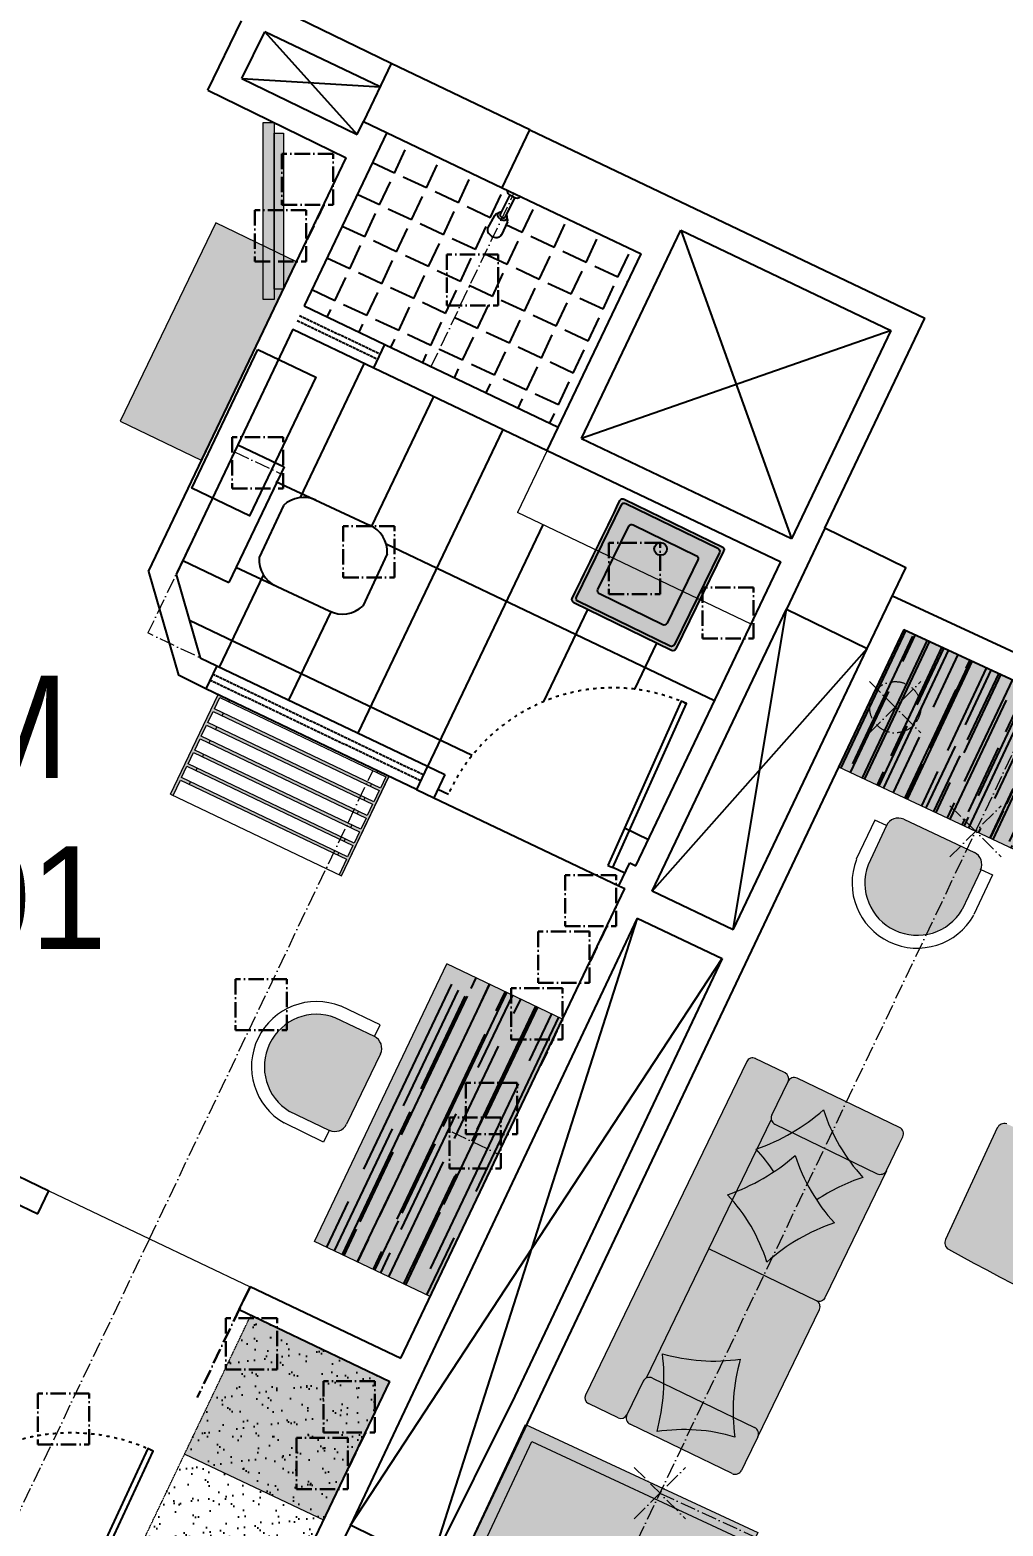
# Model space of a CAD drawing. Header units: millimetres. Extents: x -16811 to 32579, y 147992 to 176118.
# Drawn here: x 3968 to 7766, y 164401 to 170241 of the extents above; entities that cross this region are included whole.
import ezdxf

# ---------------------------------------------------------------- set-up
doc = ezdxf.new("R2010")
doc.units = ezdxf.units.MM
doc.header["$MEASUREMENT"] = 0
doc.header["$PDMODE"] = 3
doc.header["$PDSIZE"] = 100
for name, pattern in [('ACAD_ISO02W100', [15, 12, -3]), ('ACAD_ISO03W100', [30, 12, -18]), ('ACAD_ISO10W100', [18, 12, -3, 0, -3]), ('HIDDEN2', [0.14, 0.1, -0.04])]:
    doc.linetypes.add(name, pattern=pattern)
doc.layers.add('0[2345]', color=6, linetype='ACAD_ISO10W100', lineweight=30, plot=False)
doc.layers.add('0[34]', color=6, linetype='ACAD_ISO10W100', lineweight=30, plot=False)
for name, color, linetype, lineweight in [('Column[12345]', 7, 'Continuous', 25), ('Furniture[2345]', 7, 'Continuous', 20), ('Furniture[34]', 7, 'Continuous', 20), ('Room.Text[4]', 7, 'Continuous', 20), ('Wall.Furniture[2345]', 7, 'Continuous', 20)]:
    doc.layers.add(name, color=color, linetype=linetype, lineweight=lineweight)
for name, color, linetype in [('Door[2345]', 8, 'Continuous'), ('Glass[2345]', 132, 'ACAD_ISO02W100'), ('Hatching[2345]', 7, 'Continuous'), ('Hatching[34]', 7, 'Continuous'), ('Toilet Accessories[2345]', 7, 'Continuous'), ('Wall[2345]', 7, 'Continuous'), ('Wall[34]', 7, 'Continuous'), ('Window[2345]', 8, 'Continuous')]:
    doc.layers.add(name, color=color, linetype=linetype)
doc.styles.add('RoomInfo', font='stylu.ttf')

msp = doc.modelspace()

# ---------------------------------------------------------------- hatches: boundary and pattern name
at = {"layer": 'Hatching[2345]', "true_color": 0x93b6c2}
h = msp.add_hatch(color=253, dxfattribs=at)
h.set_gradient(color1=(244, 246, 245), tint=1, name='CYLINDER')
h.paths.add_polyline_path([(4921.8, 169229.5), (4921.8, 169838.1), (4958.1, 169838.1), (4958.1, 169229.5)])
h.paths.add_polyline_path([(4878.8, 169188.8), (4878.8, 169878.8), (4921.8, 169878.8), (4921.8, 169188.8)])
h = msp.add_hatch(dxfattribs=at)
h.set_pattern_fill('ANGLE', color=253, scale=500, angle=65, style=0)
h.set_pattern_definition([(65, (0, 0), (-124.61732, 58.11001), [100, -37.5]), (155, (0, 0), (-58.11001, -124.61732), [100, -37.5])])
h.paths.add_polyline_path([(5038.1, 169163.1), (5361.5, 169840), (6353.4, 169366.5), (6030.4, 168689.6)])
edge = h.paths.add_edge_path(flags=16)
edge.add_line((5831.4, 169491.6), (5808.6, 169440.5))
edge.add_line((5831.1, 169491.2), (5832.4, 169494.5))
edge.add_line((5832.4, 169494.5), (5832.8, 169498.2))
edge.add_line((5832.8, 169498.2), (5832.1, 169502.1))
edge.add_line((5832.1, 169502.1), (5830.6, 169506))
edge.add_line((5830.5, 169506), (5831.1, 169508.1))
edge.add_line((5831.1, 169508.1), (5831.2, 169511))
edge.add_line((5831.2, 169511), (5830.5, 169513.9))
edge.add_line((5830.5, 169513.9), (5829.2, 169516.8))
edge.add_line((5829.2, 169516.8), (5827.3, 169519.7))
edge.add_line((5861.1, 169587.2), (5827.3, 169519.7))
edge.add_line((5841.3, 169597.1), (5807.5, 169529.6))
edge.add_line((5807.5, 169529.6), (5804.1, 169529.4))
edge.add_line((5804.1, 169529.4), (5801, 169528.7))
edge.add_line((5801, 169528.7), (5798.2, 169527.4))
edge.add_line((5798.2, 169527.4), (5796, 169525.7))
edge.add_line((5796, 169525.7), (5794.7, 169524))
edge.add_line((5794.6, 169524), (5790.5, 169522.9))
edge.add_line((5790.5, 169522.9), (5787.1, 169521))
edge.add_line((5787.1, 169521), (5784.3, 169518.5))
edge.add_line((5784.3, 169518.5), (5782.4, 169515.5))
edge.add_line((5755.5, 169467.1), (5782.6, 169516))
edge.add_line((5756.1, 169468.3), (5754.4, 169464.5))
edge.add_line((5754.4, 169464.5), (5753.8, 169460.4))
edge.add_line((5753.8, 169460.4), (5754.2, 169456))
edge.add_line((5754.2, 169456), (5755.6, 169451.5))
edge.add_line((5755.6, 169451.5), (5758, 169447.1))
edge.add_line((5758, 169447.1), (5761.2, 169442.9))
edge.add_line((5761.2, 169442.9), (5765.3, 169439.2))
edge.add_line((5765.3, 169439.2), (5769.9, 169436))
edge.add_line((5769.9, 169436), (5775, 169433.4))
edge.add_line((5775, 169433.4), (5780.4, 169431.6))
edge.add_line((5780.4, 169431.6), (5785.8, 169430.7))
edge.add_line((5785.8, 169430.7), (5791.1, 169430.5))
edge.add_line((5791.1, 169430.5), (5796.1, 169431.3))
edge.add_line((5796.1, 169431.3), (5800.5, 169432.8))
edge.add_line((5800.5, 169432.8), (5804.2, 169435.2))
edge.add_line((5804.2, 169435.2), (5807.2, 169438.2))
edge.add_line((5807.2, 169438.2), (5809.2, 169441.8))
edge.add_arc((5870.1, 169596.9), 12.7, 243.45367, 333.45367)
edge.add_arc((5844, 169610), 12.7, 153.45367, 243.45367)
at = {"layer": 'Hatching[2345]'}
h = msp.add_hatch(color=6, dxfattribs=at)
h.set_gradient(color1=(188, 218, 240), centered=1, one_color=1, tint=1, name='INVCURVED')
h.paths.add_polyline_path([(4693.6, 169488), (4878.8, 169398.8), (4878.8, 169188.8), (4921.8, 169188.8), (4921.8, 169229.5), (4957.7, 169229.5), (4958.1, 169360.7), (5009, 169336.1), (4635.9, 168561.3), (4320.6, 168713.1)])
at = {"layer": 'Hatching[2345]', "ltscale": 100}
h = msp.add_hatch(color=256, dxfattribs=at)
h.set_gradient(color1=(222, 236, 247), one_color=1, tint=1, name='SPHERICAL')
edge = h.paths.add_edge_path()
edge.add_arc((6282.3, 168398.2), 12.5, 64.07509, 153.9999, ccw=False)
edge.add_line((6287.8, 168409.5), (6672.1, 168222))
edge.add_arc((6667.6, 168212.9), 10.2, -39.06242, 64.00009, ccw=False)
edge.add_line((6675.5, 168206.4), (6489.6, 167825.3))
edge.add_arc((6477.5, 167831.3), 13.5, 248.31078, 334.00062, ccw=False)
edge.add_line((6472.5, 167818.7), (6090.5, 168005))
edge.add_arc((6096, 168016.2), 12.5, 153.9942, 243.99992, ccw=False)
edge.add_arc((-1915303.3, 1105385.8), 2137845.5, 333.994205, 334.0055948)
at = {"layer": 'Hatching[2345]'}
h = msp.add_hatch(color=19, dxfattribs=at)
h.set_gradient(color1=(65, 37, 27), color2=(126, 72, 53), tint=1, name='INVCURVED')
h.paths.add_polyline_path([(4526.6, 167252.6), (4555.3, 167312.8), (4589.9, 167296.3), (4594.6, 167306.1), (4560, 167322.6), (4580.9, 167366.4), (4615.5, 167349.9), (4620.2, 167359.7), (4585.6, 167376.3), (4606.5, 167420.1), (4641.1, 167403.6), (4645.8, 167413.4), (4611.2, 167429.9), (4632.1, 167473.7), (4666.7, 167457.2), (4671.4, 167467), (4636.8, 167483.5), (4657.7, 167527.3), (4692.3, 167510.8), (4697, 167520.6), (4662.4, 167537.1), (4683.3, 167580.9), (4717.9, 167564.4), (4722.6, 167574.2), (4687.9, 167590.7), (4708.9, 167634.5), (4743.5, 167618), (4746.9, 167625.1), (4702.7, 167646.2), (4517.1, 167257.1)])
h = msp.add_hatch(color=25, dxfattribs=at)
h.set_gradient(color1=(158, 91, 66), color2=(129, 74, 54), one_color=1, tint=0.36, name='CURVED')
h.paths.add_polyline_path([(4594.6, 167306.1), (4589.9, 167296.3), (4877.7, 167159), (4882.4, 167168.8)])
h.paths.add_polyline_path([(4620.2, 167359.7), (4615.5, 167349.9), (4903.6, 167212.5), (4908.3, 167222.3)])
h.paths.add_polyline_path([(4645.8, 167413.4), (4641.1, 167403.6), (4929.4, 167266), (4934.1, 167275.8)])
h.paths.add_polyline_path([(4671.4, 167467), (4666.7, 167457.2), (4955.3, 167319.5), (4960, 167329.3)])
h.paths.add_polyline_path([(4697, 167520.6), (4692.3, 167510.8), (4981.1, 167373), (4985.9, 167382.7)])
h.paths.add_polyline_path([(4722.6, 167574.2), (4717.9, 167564.4), (5007, 167426.5), (5011.7, 167436.2)])
h = msp.add_hatch(color=25, dxfattribs=at)
h.set_gradient(color1=(158, 91, 66), color2=(126, 72, 53), rotation=180, one_color=1, tint=0.35, name='CURVED')
h.paths.add_polyline_path([(4882.4, 167168.8), (4877.7, 167159), (5168.7, 167020.1), (5173.4, 167030)])
h.paths.add_polyline_path([(4908.3, 167222.3), (4903.6, 167212.5), (5194.3, 167073.8), (5199, 167083.6)])
h.paths.add_polyline_path([(4934.1, 167275.8), (4929.4, 167266), (5219.9, 167127.4), (5224.6, 167137.2)])
h.paths.add_polyline_path([(4960, 167329.3), (4955.3, 167319.5), (5245.5, 167181), (5250.1, 167190.8)])
h.paths.add_polyline_path([(4985.9, 167382.7), (4981.1, 167373), (5271.1, 167234.6), (5275.7, 167244.4)])
h.paths.add_polyline_path([(5011.7, 167436.2), (5007, 167426.5), (5296.6, 167288.2), (5301.3, 167298)])
h = msp.add_hatch(color=19, dxfattribs=at)
h.set_gradient(color1=(65, 37, 27), color2=(126, 72, 53), rotation=180, tint=1, name='INVCURVED')
h.paths.add_polyline_path([(5203.3, 167003.6), (5174.6, 166943.4), (5184.1, 166938.8), (5369.7, 167327.9), (5325.6, 167349), (5322.2, 167341.9), (5356.8, 167325.3), (5335.9, 167281.5), (5301.3, 167298), (5296.6, 167288.2), (5331.2, 167271.7), (5310.3, 167227.9), (5275.7, 167244.4), (5271.1, 167234.6), (5305.7, 167218.1), (5284.8, 167174.3), (5250.1, 167190.8), (5245.5, 167181), (5280.1, 167164.5), (5259.2, 167120.7), (5224.6, 167137.2), (5219.9, 167127.4), (5254.5, 167110.9), (5233.6, 167067.1), (5199, 167083.6), (5194.3, 167073.8), (5228.9, 167057.3), (5208, 167013.4), (5173.4, 167030), (5168.7, 167020.1)])
h = msp.add_hatch(color=29, dxfattribs=at)
h.set_gradient(color1=(87, 49, 41), color2=(101, 56, 47), one_color=1, tint=0.29)
h.paths.add_polyline_path([(6046.9, 166379.8), (5595.8, 166595), (5079, 165512), (5530.1, 165296.8)])
at = {"layer": 'Hatching[2345]', "true_color": 0x946247}
h = msp.add_hatch(dxfattribs=at)
h.set_pattern_fill('AR-RROOF', color=25, scale=99.980462, angle=244.57614, style=0)
h.set_pattern_definition([(244.576144, (-58655.84, 38685.91), (-4.131996, -241.57837), [1499.7069, -199.9609, 499.9023, -99.9805]), (244.57614, (-58667.78, 38544.35), (163.0191, 33.21078), [299.9414, -32.99355, 599.88277, -74.98535]), (244.576144, (-58600.55, 38604.275), (-162.69854, -498.30792), [799.8437, -139.97265, 399.92185, -99.98046])])
h.paths.add_polyline_path([(6046.9, 166379.8), (5595.8, 166595), (5079, 165512), (5530.1, 165296.8)])
at = {"layer": 'Hatching[2345]'}
h = msp.add_hatch(color=254, dxfattribs=at)
h.set_gradient(color1=(249, 237, 210), color2=(245, 227, 183), rotation=180, one_color=1, tint=0.84, name='INVSPHERICAL')
h.paths.add_polyline_path([(5175.3, 166377.7), (5312.6, 166311.5, -0.414214), (5336.2, 166243.6), (5203.7, 165969.1, -0.414214), (5135.9, 165945.5), (4998.7, 166011.7, -1)])
h = msp.add_hatch(dxfattribs=at)
h.set_pattern_fill('AR-SAND', color=252, scale=50, style=0)
h.set_pattern_definition([(37.5, (0, 0), (-3.149668, 96.34119), [0, -76, 0, -85, 0, -81.25]), (7.5, (0, 0), (88.48884, 141.1073), [0, -41, 0, -68.5, 0, -26.25]), (327.5, (-61.5, 0), (155.707093, 0.282953), [0, -25, 0, -90, 0, -117.5]), (317.5, (-61.5, 0), (150.30633, 43.88378), [0, -12.5, 0, -59, 0, -67.5])])
h.paths.add_polyline_path([(4830.6, 165224.1), (4242.5, 163999.6), (4786.6, 163738.3), (5372.3, 164965.6)])
h = msp.add_hatch(color=254, dxfattribs=at)
h.set_gradient(color1=(188, 218, 240), centered=1, one_color=1, tint=1, name='INVCURVED')
h.paths.add_polyline_path([(5372.3, 164965.6), (4830.6, 165224.1), (4830.5, 165223.8), (4830.5, 165223.8), (4830.6, 165224.1), (5372.3, 164965.6), (5372.3, 164965.7), (4830.5, 165223.8), (4572.1, 164682.4), (5114, 164424.3)])
at = {"layer": 'Hatching[34]'}
h = msp.add_hatch(color=29, dxfattribs=at)
h.set_gradient(color1=(87, 49, 41), color2=(101, 56, 47), one_color=1, tint=0.29)
h.paths.add_polyline_path([(8449.7, 167406.2), (7379.7, 167900.7), (7124.2, 167364.2), (8193.5, 166861.4)])
at = {"layer": 'Hatching[34]', "true_color": 0x946247}
h = msp.add_hatch(dxfattribs=at)
h.set_pattern_fill('AR-RROOF', color=25, scale=91.666667, angle=244.81659, style=0)
h.set_pattern_definition([(244.81659, (-56854.91, 42477.85), (-2.85886, -221.50406), [1375, -183.3333, 458.3333, -91.6667]), (244.81659, (-56865.31, 42348.02), (149.33427, 31.07614), [275, -30.25, 550, -68.75]), (244.816593, (-56803.905, 42403.22), (-147.250846, -457.493504), [733.33333, -128.33333, 366.66667, -91.66667])])
h.paths.add_polyline_path([(8449.7, 167406.2), (7379.7, 167900.7), (7124.2, 167364.2), (8193.5, 166861.4)])
at = {"layer": 'Hatching[34]'}
h = msp.add_hatch(color=254, dxfattribs=at)
h.set_gradient(color1=(249, 237, 210), color2=(245, 227, 183), rotation=180, one_color=1, tint=0.84, name='INVSPHERICAL')
h.paths.add_polyline_path([(7246, 166998.1), (7310.9, 167136.1, -0.414214), (7378.5, 167160.4), (7654.3, 167030.7, -0.414214), (7678.6, 166963.1), (7613.8, 166825.2, -1)])
h = msp.add_hatch(color=254, dxfattribs=at)
h.set_gradient(color1=(249, 237, 210), color2=(245, 227, 183), rotation=180, one_color=1, tint=0.84, name='INVCYLINDER')
h.paths.add_polyline_path([(6136.8, 164912.5, 0.414214), (6148.4, 164879.1), (6264.5, 164823, 0.414214), (6297.8, 164834.7), (6361.3, 164966.1, -0.173859), (6374.4, 164978.9), (6861.5, 165987.1, -0.173859), (6863.4, 166005.2), (6926.9, 166136.6, 0.414214), (6915.3, 166170), (6799.2, 166226, 0.414214), (6765.9, 166214.4)])
h = msp.add_hatch(color=254, dxfattribs=at)
h.set_gradient(color1=(249, 237, 210), color2=(245, 227, 183), rotation=180, one_color=1, tint=0.84, name='INVCYLINDER')
h.paths.add_polyline_path([(7362.1, 165956.4, -0.414214), (7374.7, 165920.3), (7360.6, 165891.1), (7311.2, 165788.9, -0.414214), (7275.1, 165776.3), (6876, 165969.1, -0.414214), (6863.4, 166005.2), (6926.9, 166136.6, -0.414214), (6963, 166149.2)])
h = msp.add_hatch(color=9, dxfattribs=at)
h.set_gradient(color1=(208, 197, 154), color2=(213, 203, 165), one_color=1, tint=0.74, name='SPHERICAL')
h.paths.add_polyline_path([(6734.1, 165710.5, 0.011666), (6712.6, 165734.7, 0.050688), (6858.5, 165802.7, -0.008235), (6871.5, 165783.9, -0.04904)])
h.paths.add_polyline_path([(7038.4, 165673.6, -0.013702), (7072.7, 165695.4, 0.005065), (7081.3, 165683.4), (7092, 165611.2, 0.00206), (7086.3, 165608.9, -0.027692)])
h.paths.add_polyline_path([(7092, 165611.2), (7081.3, 165683.4, 0.026085), (7129.4, 165624.7, 0.013402)])
h.paths.add_polyline_path([(7197.1, 165786.9, -0.094472), (7065.3, 166025.5, -0.012544), (7034.6, 166000), (7031.4, 166021.7, 0.022318), (7086.8, 166066.1, 0.105872), (7240.2, 165802.7, 0.015462)])
h.paths.add_polyline_path([(7028.1, 165994.9), (7024.8, 166017, 0.002545), (7031.4, 166021.7), (7034.6, 166000, -0.0026)])
h.paths.add_polyline_path([(6939.3, 165935.1), (6847.6, 165921.6, 0.063487), (7024.8, 166017), (7028.1, 165994.9, -0.033662)])
h.paths.add_polyline_path([(6844.9, 165888.5, 0.011666), (6823.4, 165912.7, 0.008076), (6847.6, 165921.6), (6939.3, 165935.1, -0.033093)])
h = msp.add_hatch(color=254, dxfattribs=at)
h.set_gradient(color1=(249, 237, 210), color2=(245, 227, 183), rotation=180, one_color=1, tint=0.84, name='INVCYLINDER')
h.paths.add_polyline_path([(6861.5, 165987.1, 0.224208), (6876, 165969.1), (7275.1, 165776.3, 0.414214), (7311.2, 165788.9), (7071, 165291.8, -0.414214), (7037.6, 165280.2), (6617.9, 165483)])
h = msp.add_hatch(color=9, dxfattribs=at)
h.set_gradient(color1=(175, 202, 228), color2=(228, 237, 246), rotation=90, centered=1, one_color=1, tint=0.93, name='CYLINDER')
h.paths.add_polyline_path([(7038.4, 165673.6, -0.066606), (6954.5, 165847.5, -0.032886), (6871.5, 165783.9, 0.040566), (6801.9, 165872.1, 0.096635), (7065.3, 166025.5, 0.105872), (7218.7, 165762.1, 0.067954)])
h = msp.add_hatch(color=254, dxfattribs=at)
h.set_gradient(color1=(188, 218, 240), color2=(188, 218, 240), centered=1, one_color=1, tint=0.84, name='SPHERICAL')
h.paths.add_polyline_path([(7780.4, 165970.6, 0.381867), (7743.7, 165954.8), (7541.7, 165519.6, 0.402517), (7553.3, 165481.4, 0.033624), (9191.8, 164720.9, 0.381867), (9228.5, 164736.7), (9430.4, 165171.8, 0.407012), (9416.5, 165211.3, 0.007425)])
h = msp.add_hatch(color=9, dxfattribs=at)
h.set_gradient(color1=(188, 194, 200), color2=(182, 189, 195), one_color=1, tint=0.74, name='SPHERICAL')
h.paths.add_polyline_path([(6954.5, 165847.5, -0.032886), (6871.5, 165783.9, 0.008235), (6858.5, 165802.7, 0.045723), (6976, 165888.1, 0.074471), (7072.7, 165695.4, 0.013702), (7038.4, 165673.6, -0.066606)])
h = msp.add_hatch(color=155, dxfattribs=at)
h.set_gradient(color1=(77, 116, 179), color2=(119, 149, 197), one_color=1, tint=0.62, name='SPHERICAL')
h.paths.add_polyline_path([(6844.5, 165430.7, 0.111158), (6691.1, 165694.1, 0.096635), (6954.5, 165847.5, 0.105872), (7107.9, 165584.1, 0.103741)])
h = msp.add_hatch(color=254, dxfattribs=at)
h.set_gradient(color1=(249, 237, 210), color2=(245, 227, 183), rotation=180, one_color=1, tint=0.84, name='INVCYLINDER')
h.paths.add_polyline_path([(6374.4, 164978.9, -0.224208), (6397.4, 164978.7), (6796.5, 164785.8, -0.414214), (6809.1, 164749.7), (7049.3, 165246.8, 0.414214), (7037.6, 165280.2), (6617.9, 165483)])
h = msp.add_hatch(color=9, dxfattribs=at)
h.set_gradient(color1=(208, 197, 154), color2=(213, 203, 165), one_color=1, tint=0.74, name='SPHERICAL')
h.paths.add_polyline_path([(6436.6, 165073.5, -0.055292), (6438.9, 164898), (6403.9, 164914.9, 0.045732), (6409.6, 165060.1), (6433.2, 165108.8, 0.095635), (6708.7, 165095.3, 0.016586), (6696.9, 165047.5, -0.090586)])
h.paths.add_polyline_path([(6409.6, 165060.1, 0.017765), (6404.7, 165116.4, 0.010134), (6433.2, 165108.8)])
h.paths.add_polyline_path([(6426.8, 164817.6, 0.015706), (6383.6, 164812.3, 0.032885), (6403.9, 164914.9), (6438.9, 164898, -0.025567)])
h = msp.add_hatch(color=133, dxfattribs=at)
h.set_gradient(color1=(140, 193, 212), color2=(192, 221, 232), one_color=1, tint=0.83, name='SPHERICAL')
h.paths.add_polyline_path([(6719.6, 164748.4, 0.111158), (6415.5, 164769.5, 0.096635), (6436.6, 165073.5, 0.105872), (6740.7, 165052.4, 0.103741)])
h = msp.add_hatch(color=254, dxfattribs=at)
h.set_gradient(color1=(249, 237, 210), color2=(245, 227, 183), rotation=180, one_color=1, tint=0.84, name='INVCYLINDER')
h.paths.add_polyline_path([(6709.5, 164605.7, 0.414214), (6745.6, 164618.3), (6759.7, 164647.5), (6809.1, 164749.7, 0.414214), (6796.5, 164785.8), (6397.4, 164978.7, 0.414214), (6361.3, 164966.1), (6297.8, 164834.7, 0.414214), (6310.4, 164798.6)])
h = msp.add_hatch(color=29, dxfattribs=at)
h.set_gradient(color1=(87, 49, 41), color2=(101, 56, 47), one_color=1, tint=0.29)
h.paths.add_polyline_path([(5902.2, 164797.8), (5648.7, 164254.1), (6555, 163831.4), (6808.6, 164375.2)])
h.paths.add_polyline_path([(5926.4, 164731.4), (6742.1, 164351), (6530.8, 163897.9), (5715.1, 164278.2)], flags=16)
h = msp.add_hatch(color=254, dxfattribs=at)
h.set_gradient(color1=(188, 218, 240), centered=1, one_color=1, tint=1, name='INVCURVED')
h.paths.add_polyline_path([(5715.1, 164278.2), (5926.4, 164731.4), (6742.1, 164351), (6530.8, 163897.9)])

# ---------------------------------------------------------------- linework, layer by layer
at = {"layer": '0[2345]', "lineweight": 5, "ltscale": 5}
for p, q in [((5534.1, 168926.4), (5857.1, 169603.3)), ((4766.5, 168594.3), (4947.1, 168508.3)), ((5615.2, 165939.1), (5795.8, 165853.1)), ((4434.9, 165522.7), (3763.2, 164115.1))]:
    msp.add_line(p, q, dxfattribs=at)
at = {"layer": '0[2345]', "ltscale": 5}
for p, q in [((5114.6, 169557.7), (5046.3, 169414.7)), ((6220, 166742.1), (6151.7, 166599)), ((5960.5, 166198.4), (6046.7, 166378.9)), ((4827.5, 165335.3), (4620.8, 164902.2)), ((5277.3, 164766.5), (5209, 164623.5))]:
    msp.add_line(p, q, dxfattribs=at)
for points in [[(4951.4, 169557.7), (5151.4, 169557.7), (5151.4, 169757.7), (4951.4, 169757.7)], [(4846.3, 169336.8), (5046.3, 169336.8), (5046.3, 169536.8), (4846.3, 169536.8)], [(5595.6, 169164.8), (5795.6, 169164.8), (5795.6, 169364.8), (5595.6, 169364.8)], [(4956.8, 168451.3), (4956.8, 168651.3), (4756.8, 168651.3), (4756.8, 168451.3)], [(5191.3, 168103.8), (5391.3, 168103.8), (5391.3, 168303.8), (5191.3, 168303.8)], [(6427.3, 168038.9), (6427.3, 168238.9), (6227.3, 168238.9), (6227.3, 168038.9)], [(6792.7, 167864.9), (6792.7, 168064.9), (6592.7, 168064.9), (6592.7, 167864.9)], [(6056.7, 166742.1), (6256.7, 166742.1), (6256.7, 166942.1), (6056.7, 166942.1)], [(5951.7, 166521.1), (6151.7, 166521.1), (6151.7, 166721.1), (5951.7, 166721.1)], [(4770.7, 166336), (4970.7, 166336), (4970.7, 166536), (4770.7, 166536)], [(5846.7, 166300.1), (6046.7, 166300.1), (6046.7, 166500.1), (5846.7, 166500.1)], [(5869.6, 165930.4), (5869.6, 166130.4), (5669.6, 166130.4), (5669.6, 165930.4)], [(5605.5, 165796.1), (5805.5, 165796.1), (5805.5, 165996.1), (5605.5, 165996.1)], [(4932.5, 165012.6), (4932.5, 165212.6), (4732.5, 165212.6), (4732.5, 165012.6)], [(3999, 164718.9), (4199, 164718.9), (4199, 164918.9), (3999, 164918.9)], [(5114, 164766.5), (5314, 164766.5), (5314, 164966.5), (5114, 164966.5)], [(5009, 164545.5), (5209, 164545.5), (5209, 164745.5), (5009, 164745.5)]]:
    msp.add_lwpolyline(points, close=True, dxfattribs=at)
at = {"layer": '0[34]', "lineweight": 0, "ltscale": 5}
msp.add_circle((7345.4, 167597.1), 100, dxfattribs=at)
for p in [(7345.4, 167597.1), (7658.9, 167112.8), (6426.7, 164529.7)]:
    msp.add_point(p, dxfattribs=at)
at = {"layer": 'Column[12345]'}
for p, q in [((5218.8, 164404.2), (5065, 164089.8)), ((5533.2, 164250.4), (5218.8, 164404.2))]:
    msp.add_line(p, q, dxfattribs=at)
for points in [[(5270.4, 169883.5), (5811.8, 169624.9), (5919.6, 169850.5), (5378.2, 170109.1)], [(5270.4, 169883.5), (5811.8, 169624.9), (5919.6, 169850.5), (5378.2, 170109.1)], [(4858.2, 168993.6), (5083.8, 168885.8), (4825.2, 168344.4), (4599.6, 168452.2)], [(6921.1, 167979.6), (7235.1, 167826.1), (7386.8, 168141.5), (7070.4, 168296.2)]]:
    msp.add_lwpolyline(points, close=True, dxfattribs=at)
at = {"layer": 'Door[2345]', "color": 8}
for p, q in [((5353.6, 169012.6), (6030.4, 168689.6)), ((5310.5, 168922.3), (5987.4, 168599.3)), ((5560.4, 167277), (5602.2, 167258.3)), ((5544.6, 167244), (6266.7, 166900.1)), ((6290.3, 166949.5), (6242.6, 166970.9)), ((6290.3, 166949.5), (6242.6, 166970.9))]:
    msp.add_line(p, q, dxfattribs=at)
for points in [[(6223, 166979.6), (6242.6, 166970.9), (6530, 167611.3), (6510.4, 167620.1)], [(6223, 166979.6), (6242.6, 166970.9), (6530, 167611.3), (6510.4, 167620.1)], [(4107.2, 164010.5), (4128.4, 164000.7), (4449.4, 164693.5), (4428.2, 164703.3)]]:
    msp.add_lwpolyline(points, close=True, dxfattribs=at)
at = {"layer": 'Door[2345]', "color": 8, "linetype": 'ACAD_ISO03W100'}
for centre, radius, start, end in [((6242.6, 166970.9), 702, 65.83312, 155.83312), ((4128.4, 164000.7), 763.6, 65.13961, 155.13961)]:
    msp.add_arc(centre, radius, start, end, dxfattribs=at)
at = {"layer": 'Furniture[2345]'}
for p, q in [((5987.4, 168599.3), (5871.6, 168356.7)), ((6782.9, 167921.9), (5871.6, 168356.7)), ((5184.1, 166938.8), (5366.8, 167321.8)), ((4517.1, 167257.1), (5184.1, 166938.8)), ((5312.5, 166311.5), (5159.9, 166385.2)), ((5334.6, 166357.2), (5182.4, 166430.7)), ((5312.5, 166311.5), (5334.6, 166357.2)), ((5113.9, 165899.9), (4959.8, 165974.3)), ((5135.7, 165945.1), (4981.6, 166019.4)), ((5135.7, 165945.1), (5113.9, 165899.9)), ((4572.6, 164682.2), (5115.9, 164423.4))]:
    msp.add_line(p, q, dxfattribs=at)
at = {"layer": 'Furniture[2345]', "color": 7}
for p, q in [((5079, 165512), (5595.8, 166595)), ((6047, 166379.7), (5595.8, 166595)), ((5530.3, 165296.7), (5079, 165512))]:
    msp.add_line(p, q, dxfattribs=at)
at = {"layer": 'Furniture[2345]', "color": 252}
msp.add_line((5336.5, 166244), (5204, 165969.5), dxfattribs=at)
at = {"layer": 'Furniture[2345]', "color": 8}
msp.add_line((4042.3, 165710), (4827.5, 165335.3), dxfattribs=at)
at = {"layer": 'Furniture[2345]'}
for points in [[(4878.8, 169188.8), (4878.8, 169878.8), (4921.8, 169878.8), (4921.8, 169188.8)], [(4921.8, 169229.5), (4921.8, 169838.1), (4958.1, 169838.1), (4958.1, 169229.5)]]:
    msp.add_lwpolyline(points, close=True, dxfattribs=at)
at = {"layer": 'Furniture[2345]', "color": 132}
msp.add_lwpolyline([(4693.6, 169488), (4320.6, 168713.1), (4635.9, 168561.3), (5009, 169336.1)], close=True, dxfattribs=at)
at = {"layer": 'Furniture[2345]', "color": 7}
for points in [[(4517.1, 167257.1), (4702.7, 167646.2), (4746.9, 167625.1), (4743.5, 167618)], [(4722.6, 167574.2), (4717.9, 167564.4)], [(4697, 167520.6), (4692.3, 167510.8)], [(4671.4, 167467), (4666.7, 167457.2)], [(4645.8, 167413.4), (4641.1, 167403.6)], [(4620.2, 167359.7), (4615.5, 167349.9)], [(5184.1, 166938.8), (5369.7, 167327.9), (5325.6, 167349), (5322.2, 167341.9)], [(4594.6, 167306.1), (4589.9, 167296.3)], [(5301.3, 167298), (5296.6, 167288.2)], [(5275.7, 167244.4), (5271.1, 167234.6)], [(5250.1, 167190.8), (5245.5, 167181)], [(5199, 167083.6), (5194.3, 167073.8)], [(5224.6, 167137.2), (5219.9, 167127.4)], [(5173.4, 167030), (5168.7, 167020.1)]]:
    msp.add_lwpolyline(points, dxfattribs=at)
at = {"layer": 'Furniture[2345]', "color": 43, "true_color": 0xb3ae80}
for points in [[(4687.9, 167590.7), (4708.9, 167634.5), (5356.8, 167325.3), (5335.9, 167281.5)], [(4662.4, 167537.1), (4683.3, 167580.9), (5331.2, 167271.7), (5310.3, 167227.9)], [(4636.8, 167483.5), (4657.7, 167527.3), (5305.7, 167218.1), (5284.8, 167174.3)], [(4611.2, 167429.9), (4632.1, 167473.7), (5280.1, 167164.5), (5259.2, 167120.7)], [(4585.6, 167376.3), (4606.5, 167420.1), (5254.5, 167110.9), (5233.6, 167067.1)], [(4560, 167322.6), (4580.9, 167366.4), (5228.9, 167057.3), (5208, 167013.4)]]:
    msp.add_lwpolyline(points, close=True, dxfattribs=at)
msp.add_lwpolyline([(4526.6, 167252.6), (4555.3, 167312.8), (5203.3, 167003.6), (5174.6, 166943.4)], dxfattribs=at)
at = {"layer": 'Furniture[2345]'}
for centre, radius, start, end in [((5086.9, 166194.2), 254, 68.14971, 239.96081), ((5087.4, 166194.2), 204.3, 69.2087, 238.81615)]:
    msp.add_arc(centre, radius, start, end, dxfattribs=at)
at = {"layer": 'Furniture[2345]', "color": 252}
for centre, start, end in [((5290.5, 166265.7), 334.83892, 64.31642), ((5158.4, 165992.1), 244.14373, 333.62122)]:
    msp.add_arc(centre, 50.9, start, end, dxfattribs=at)
at = {"layer": 'Furniture[34]', "color": 7}
msp.add_line((7124.2, 167364.2), (8193.5, 166861.4), dxfattribs=at)
at = {"layer": 'Furniture[34]'}
for p, q in [((7265.3, 167156.6), (7193.3, 167003.7)), ((7311.2, 167135.1), (7265.3, 167156.6)), ((7311.2, 167135.1), (7239, 166981.7)), ((7680.1, 166963.3), (7606.6, 166807.1)), ((7678.8, 166963.9), (7724.9, 166942.7)), ((7724.9, 166942.7), (7652.1, 166788)), ((6765.9, 166214.4), (6136.8, 164912.5)), ((6915.3, 166170), (6799.2, 166226)), ((7362.1, 165956.4), (6963, 166149.2)), ((6863.4, 166005.2), (6926.9, 166136.6)), ((6863.4, 166005.2), (6926.9, 166136.6)), ((6374.4, 164978.9), (6861.5, 165987.1)), ((6876, 165969.1), (7275.1, 165776.3)), ((7360.6, 165891.1), (7374.7, 165920.3)), ((7743.7, 165954.8), (7541.7, 165519.6)), ((7311.2, 165788.9), (7360.6, 165891.1)), ((7037.6, 165280.2), (6617.9, 165483)), ((6397.4, 164978.7), (6796.5, 164785.8)), ((6361.3, 164966.1), (6297.8, 164834.7)), ((6361.3, 164966.1), (6297.8, 164834.7)), ((6264.5, 164823), (6148.4, 164879.1)), ((6709.5, 164605.7), (6310.4, 164798.6)), ((6809.1, 164749.7), (6759.7, 164647.5)), ((6759.7, 164647.5), (6745.6, 164618.3))]:
    msp.add_line(p, q, dxfattribs=at)
at = {"layer": 'Furniture[34]', "color": 252}
msp.add_line((7378.4, 167159.8), (7654.3, 167030), dxfattribs=at)
at = {"layer": 'Furniture[34]', "color": 250}
for points in [[(6801.9, 165872.1, 0.096635), (7065.3, 166025.5), (7065.3, 166025.5, 0.105872), (7218.7, 165762.1, 0.067954), (7038.4, 165673.6, 0.067954)], [(6871.5, 165783.9, 0.040566), (6801.9, 165872.1)], [(6691.1, 165694.1, 0.096635), (6954.5, 165847.5, -0.055619), (6954.5, 165847.5, 0.105872), (7107.9, 165584.1, 0.103741), (6844.5, 165430.7, 0.111158), (6691.1, 165694.1, 45.055396)], [(6415.5, 164769.5, 0.096635), (6436.6, 165073.5, -0.055619), (6436.6, 165073.5, 0.105872), (6740.7, 165052.4, 0.103741), (6719.6, 164748.4, 0.111158), (6415.5, 164769.5, 45.055396)]]:
    msp.add_lwpolyline(points, format="xyb", dxfattribs=at)
at = {"layer": 'Furniture[34]'}
for points in [[(7310.8, 165788.1), (7071, 165291.8, -0.414214), (7037.6, 165280.2)], [(6809.1, 164749.7), (7049.3, 165246.8, 0.414214), (7037.6, 165280.2)]]:
    msp.add_lwpolyline(points, format="xyb", dxfattribs=at)
for points in [[(6555, 163831.4), (5648.7, 164254.1), (5902.2, 164797.8), (6808.6, 164375.2)], [(6530.8, 163897.9), (5715.1, 164278.2), (5926.4, 164731.4), (6742.1, 164351)]]:
    msp.add_lwpolyline(points, close=True, dxfattribs=at)
at = {"layer": 'Furniture[34]', "color": 252}
for centre, start, end in [((7357.2, 167113.5), 65.42544, 154.90294), ((7632.1, 166984.2), 334.73025, 64.20774)]:
    msp.add_arc(centre, 50.9, start, end, dxfattribs=at)
at = {"layer": 'Furniture[34]'}
for centre, radius, start, end in [((7430.9, 166910.7), 254, 158.73623, 330.54733), ((7430.8, 166911.1), 204.3, 159.79522, 329.40267), ((6788.4, 166203.5), 25, 64.21194, 154.21194), ((6904.4, 166147.5), 25, 334.21194, 64.21194), ((6951.2, 166124.9), 27, 64.21194, 154.21194), ((6887.7, 165993.4), 27, 154.21194, 244.21194), ((7770.9, 165942.2), 30, 71.50173, 155.10253), ((7350.3, 165932), 27, 334.21194, 64.21194), ((7286.8, 165800.6), 27, 244.21194, 334.21194), ((7567.4, 165506.6), 28.9, 153.05171, 240.75414), ((14020.4, 177269.7), 13445.7, 241.25097, 248.95408), ((6385.7, 164954.3), 27, 64.21194, 154.21194), ((6159.3, 164901.6), 25, 154.21194, 244.21194), ((6275.3, 164845.5), 25, 244.21194, 334.21194), ((6322.2, 164822.9), 27, 154.21194, 244.21194), ((6784.8, 164761.5), 27, 334.21194, 64.21194), ((6721.3, 164630.1), 27, 244.21194, 334.21194)]:
    msp.add_arc(centre, radius, start, end, dxfattribs=at)
at = {"layer": 'Glass[2345]'}
for p, q in [((5020.1, 169126.2), (5335.9, 168975.5)), ((5011.3, 169106), (5326.4, 168955.6)), ((5503.8, 167332.7), (4681.4, 167725.1)), ((5503.8, 167332.7), (4681.4, 167725.1)), ((5493.1, 167310.1), (4670.6, 167702.6)), ((5493.1, 167310.1), (4670.6, 167702.6))]:
    msp.add_line(p, q, dxfattribs=at)
at = {"layer": 'Hatching[2345]', "color": 252, "true_color": 0x84899a}
for p, q in [((5024.2, 168415.7), (5274.2, 168939.6)), ((5302.9, 168303.3), (5544.9, 168810.4)), ((5249.8, 167495.4), (5815.7, 168681.3)), ((5520.6, 167366.2), (5970.7, 168309.5)), ((5358.2, 168234.7), (6640.3, 167623)), ((4708.3, 167753.8), (4879.7, 168113)), ((4979.1, 167624.6), (5143.8, 167969.8)), ((5973.7, 167619.3), (6145.1, 167978.4)), ((4590.5, 167936.3), (5694.5, 167409.4)), ((6329.1, 167667.5), (6414.7, 167846.9)), ((6288.7, 167125.9), (6381.9, 167081.4))]:
    msp.add_line(p, q, dxfattribs=at)
at = {"layer": 'Toilet Accessories[2345]', "color": 7}
for p, q in [((5841.3, 169597.1), (5807.5, 169529.6)), ((5838.3, 169598.6), (5841.3, 169597.1)), ((5841.3, 169597.1), (5861.1, 169587.2)), ((5861.1, 169587.2), (5827.3, 169519.7)), ((5861.1, 169587.2), (5864.5, 169585.5)), ((5755.5, 169467.1), (5782.6, 169516)), ((5807.5, 169529.6), (5803.3, 169521.2)), ((5831.4, 169491.6), (5808.6, 169440.5)), ((5827.3, 169519.7), (5823.1, 169511.3))]:
    msp.add_line(p, q, dxfattribs=at)
at = {"layer": 'Toilet Accessories[2345]'}
for p, q in [((4779.7, 168621.6), (4960.1, 168535.5)), ((4960.1, 168535.5), (4744.9, 168084.2)), ((4928, 168478.5), (5292.9, 168308.1)), ((4957.7, 168384.8), (4862.5, 168181)), ((5362.3, 168195.7), (5267.1, 167992)), ((4564.4, 168170.3), (4744.9, 168084.2)), ((4771.6, 168143.6), (5136.5, 167973.2))]:
    msp.add_line(p, q, dxfattribs=at)
at = {"layer": 'Toilet Accessories[2345]', "color": 7}
for points in [[(5794.6, 169524), (5790.5, 169522.9), (5787.1, 169521), (5784.3, 169518.5), (5782.4, 169515.5)], [(5794.7, 169524), (5794.3, 169523.5), (5793.3, 169521), (5793, 169518.3), (5793.3, 169515.4), (5794.3, 169512.4), (5796, 169509.5), (5798.2, 169506.8), (5800.9, 169504.3), (5804.1, 169502.2), (5807.5, 169500.5), (5811.1, 169499.2), (5814.7, 169498.5), (5818.2, 169498.4), (5821.5, 169498.8), (5824.5, 169499.8), (5827, 169501.3), (5829, 169503.2), (5830.4, 169505.5), (5830.5, 169506)], [(5807.5, 169529.6), (5804.1, 169529.4), (5801, 169528.7), (5798.2, 169527.4), (5796, 169525.7), (5794.7, 169524)], [(5803.3, 169521.2), (5802.8, 169519.8), (5802.7, 169518.3), (5802.9, 169516.7), (5803.5, 169515.1), (5804.5, 169513.6), (5805.7, 169512.1), (5807.1, 169510.8), (5808.8, 169509.7), (5810.6, 169508.8), (5812.6, 169508.1), (5814.5, 169507.7), (5816.4, 169507.6), (5818.2, 169507.8), (5819.8, 169508.3), (5821.2, 169509.1), (5822.3, 169510.1), (5823.1, 169511.3)], [(5830.5, 169506), (5831.1, 169508.1), (5831.2, 169511), (5830.5, 169513.9), (5829.2, 169516.8), (5827.3, 169519.7)], [(5831.1, 169491.2), (5832.4, 169494.5), (5832.8, 169498.2), (5832.1, 169502.1), (5830.6, 169506)], [(5756.1, 169468.3), (5754.4, 169464.5), (5753.8, 169460.4), (5754.2, 169456), (5755.6, 169451.5), (5758, 169447.1), (5761.2, 169442.9), (5765.3, 169439.2), (5769.9, 169436), (5775, 169433.4), (5780.4, 169431.6), (5785.8, 169430.7), (5791.1, 169430.5), (5796.1, 169431.3), (5800.5, 169432.8), (5804.2, 169435.2), (5807.2, 169438.2), (5809.2, 169441.8)]]:
    msp.add_lwpolyline(points, dxfattribs=at)
at = {"layer": 'Toilet Accessories[2345]'}
for points in [[(6271, 168403.7, -0.413829), (6287.8, 168409.5), (6672.1, 168222, -0.482679), (6675.5, 168206.4), (6489.6, 167825.3, -0.392348), (6472.5, 167818.7), (6090.5, 168005, -0.414243), (6084.7, 168021.7, 0.00005)], [(6276.8, 168387, -0.408107), (6293.3, 168392.9), (6653.3, 168217.3, -0.408552), (6659, 168201.1), (6483.8, 167841.9, -0.39363), (6466.8, 167835.4), (6107.1, 168010.8, -0.41091), (6101.3, 168027.2)], [(6305.6, 168303.5, -0.412985), (6322.2, 168309.2), (6569.6, 168188.6, -0.414214), (6575.3, 168172), (6454.6, 167924.6, -0.415534), (6438, 167919), (6190.7, 168039.6, -0.414217), (6185, 168056.1)]]:
    msp.add_lwpolyline(points, format="xyb", close=True, dxfattribs=at)
msp.add_circle((6429.4, 168215.2), 24.8, dxfattribs=at)
at = {"layer": 'Toilet Accessories[2345]', "color": 7}
for centre, start, end in [((5844, 169610), 153.45367, 243.45367), ((5870.1, 169596.9), 243.45367, 333.45367)]:
    msp.add_arc(centre, 12.7, start, end, dxfattribs=at)
at = {"layer": 'Toilet Accessories[2345]'}
for centre, major_axis, start_param, end_param in [((5036.1, 168303), (106.5, 38.7), 0.782069, 1.986724), ((5249.3, 168203.5), (106.5, 38.7), -0.416268, 0.827149), ((4975.5, 168173.4), (38.7, -106.5), 4.296438, 5.500749), ((5188.7, 168073.8), (38.7, -106.5), 5.456036, 6.699453)]:
    msp.add_ellipse(centre, major_axis=major_axis, ratio=1, start_param=start_param, end_param=end_param, dxfattribs=at)
at = {"layer": 'Wall.Furniture[2345]', "linetype": 'HIDDEN2'}
msp.add_line((4245.6, 163998.1), (4830.6, 165224.1), dxfattribs=at)
at = {"layer": 'Wall[2345]'}
for p, q in [((5378.2, 170109.1), (4830.3, 170376.6)), ((4662, 170005.2), (4794.4, 170276.6)), ((4795.6, 170051.3), (4884.5, 170233.5)), ((4884.5, 170233.5), (5245.9, 169832.2)), ((5335.1, 170018.9), (4884.6, 170233.6)), ((4662, 170005.2), (5202.9, 169742.1)), ((4795.6, 170051.3), (5245.9, 169832.2)), ((4795.6, 170051.3), (5335.1, 170018.9)), ((5245.9, 169832.2), (5270.4, 169883.4)), ((5360.7, 169840.4), (5037.8, 169163.2)), ((5919.6, 169850.5), (7460.2, 169115.4)), ((4431.1, 168126.2), (5202.9, 169742.1)), ((5811.8, 169624.9), (6353.4, 169366.5)), ((6120.7, 168646.5), (6508.3, 169458.8)), ((6508.3, 169458.8), (7327.7, 169067.8)), ((6508.3, 169458.8), (6940.1, 168255.5)), ((5987.4, 168599.3), (6353.4, 169366.5)), ((5037.8, 169163.2), (5353.6, 169012.6)), ((4994.8, 169073), (4538.3, 168115.6)), ((4994.8, 169073), (5310.5, 168922.3)), ((7329.3, 169067), (6120.7, 168646.5)), ((6941.8, 168254.7), (7329.3, 169067)), ((7070.4, 168296.2), (7460.2, 169115.4)), ((5310.5, 168922.3), (5353.6, 169012.6)), ((5987.4, 168599.3), (6898.7, 168164.5)), ((6120.7, 168646.5), (6940.1, 168255.5)), ((6332.8, 166978.6), (6898.7, 168164.5)), ((4431.1, 168126.2), (4548.5, 167722.4)), ((4538.3, 168115.6), (4633, 167790)), ((4633, 167790), (4697.6, 167758.9)), ((4654.3, 167668.8), (4548.5, 167722.4)), ((4697.6, 167758.9), (4654.3, 167668.8)), ((4697.6, 167758.9), (4654.3, 167668.8)), ((5520, 167366.5), (5476.9, 167276.3)), ((5520, 167366.5), (5476.9, 167276.3)), ((5520, 167366.5), (5587.7, 167334.2)), ((5520, 167366.5), (5587.7, 167334.2)), ((5587.7, 167334.2), (5544.6, 167244)), ((5587.7, 167334.2), (5544.6, 167244)), ((5476.9, 167276.3), (5544.6, 167244)), ((5476.9, 167276.3), (5544.6, 167244)), ((6266.7, 166900.1), (6309.5, 166989.8)), ((6309.5, 166989.8), (6332.8, 166978.6)), ((5415.3, 165055.9), (6290, 166889)), ((6266.7, 166900.1), (6290, 166889)), ((3513.1, 165962), (4042.3, 165710)), ((3470.2, 165871.7), (3999.2, 165619.8)), ((3999.2, 165619.8), (4042.3, 165710)), ((4784.8, 165245.9), (4827.5, 165335.3)), ((4827.8, 165336), (5415.3, 165055.9)), ((4784.8, 165245.9), (5372.3, 164965.6)), ((4786.6, 163738.3), (5372.3, 164965.6))]:
    msp.add_line(p, q, dxfattribs=at)
at = {"layer": 'Wall[34]'}
for p, q in [((7334.1, 168032.1), (11325.1, 166179.7)), ((6396.1, 166878.9), (6921.1, 167979.6)), ((6712.2, 166728.5), (6921.1, 167979.6)), ((7378.9, 167901), (5648.7, 164254.1)), ((7378.9, 167901), (11282.3, 166092.4)), ((6396.1, 166878.9), (7235.1, 167826.1)), ((6712.2, 166728.5), (7235.1, 167826.1)), ((6712.2, 166728.5), (6396.1, 166878.9)), ((6337.6, 166773.7), (5218.8, 164404.2)), ((6337.6, 166773.7), (5531.2, 164251.4)), ((6337.6, 166773.7), (6670.4, 166616)), ((5218.8, 164404.2), (6670.4, 166616)), ((6670.4, 166616), (5861, 164908.6)), ((5861, 164908.6), (5533.2, 164250.4))]:
    msp.add_line(p, q, dxfattribs=at)
at = {"layer": 'Window[2345]'}
for p, q in [((4697.6, 167758.9), (5520, 167366.5)), ((4697.6, 167758.9), (5520, 167366.5)), ((5476.9, 167276.3), (4654.3, 167668.8))]:
    msp.add_line(p, q, dxfattribs=at)

# ---------------------------------------------------------------- next in the draw order: texts
at = {"layer": 'Room.Text[4]', "insert": (4268.3, 167720.7), "char_height": 400, "width": 1966.667, "attachment_point": 3, "style": 'RoomInfo', "bg_fill": 2}
msp.add_mtext('{\\C1;ROOM  401}', dxfattribs=at)
at = {"layer": 'Room.Text[4]', "insert": (8203.3, 165697.6), "char_height": 400, "width": 1173.547, "attachment_point": 1, "rotation": 334.50626, "style": 'RoomInfo', "bg_fill": 2}
msp.add_mtext('{\\C1;ROOM  411}', dxfattribs=at)

# ---------------------------------------------------------------- next in the draw order: linework, layer by layer
at = {"layer": '0[2345]', "lineweight": 5, "ltscale": 5}
for p, q in [((4994.8, 169073), (4428.9, 167887.1)), ((5587.7, 167334.2), (4428.9, 167887.1)), ((4434.9, 165522.7), (5306.5, 167349.4))]:
    msp.add_line(p, q, dxfattribs=at)
at = {"layer": '0[34]', "lineweight": 0, "ltscale": 5}
for p, q in [((7915.7, 167652.3), (6175.5, 164002.9)), ((6426.7, 164529.7), (7743.8, 163920.9))]:
    msp.add_line(p, q, dxfattribs=at)

doc.saveas('drawing.dxf')
